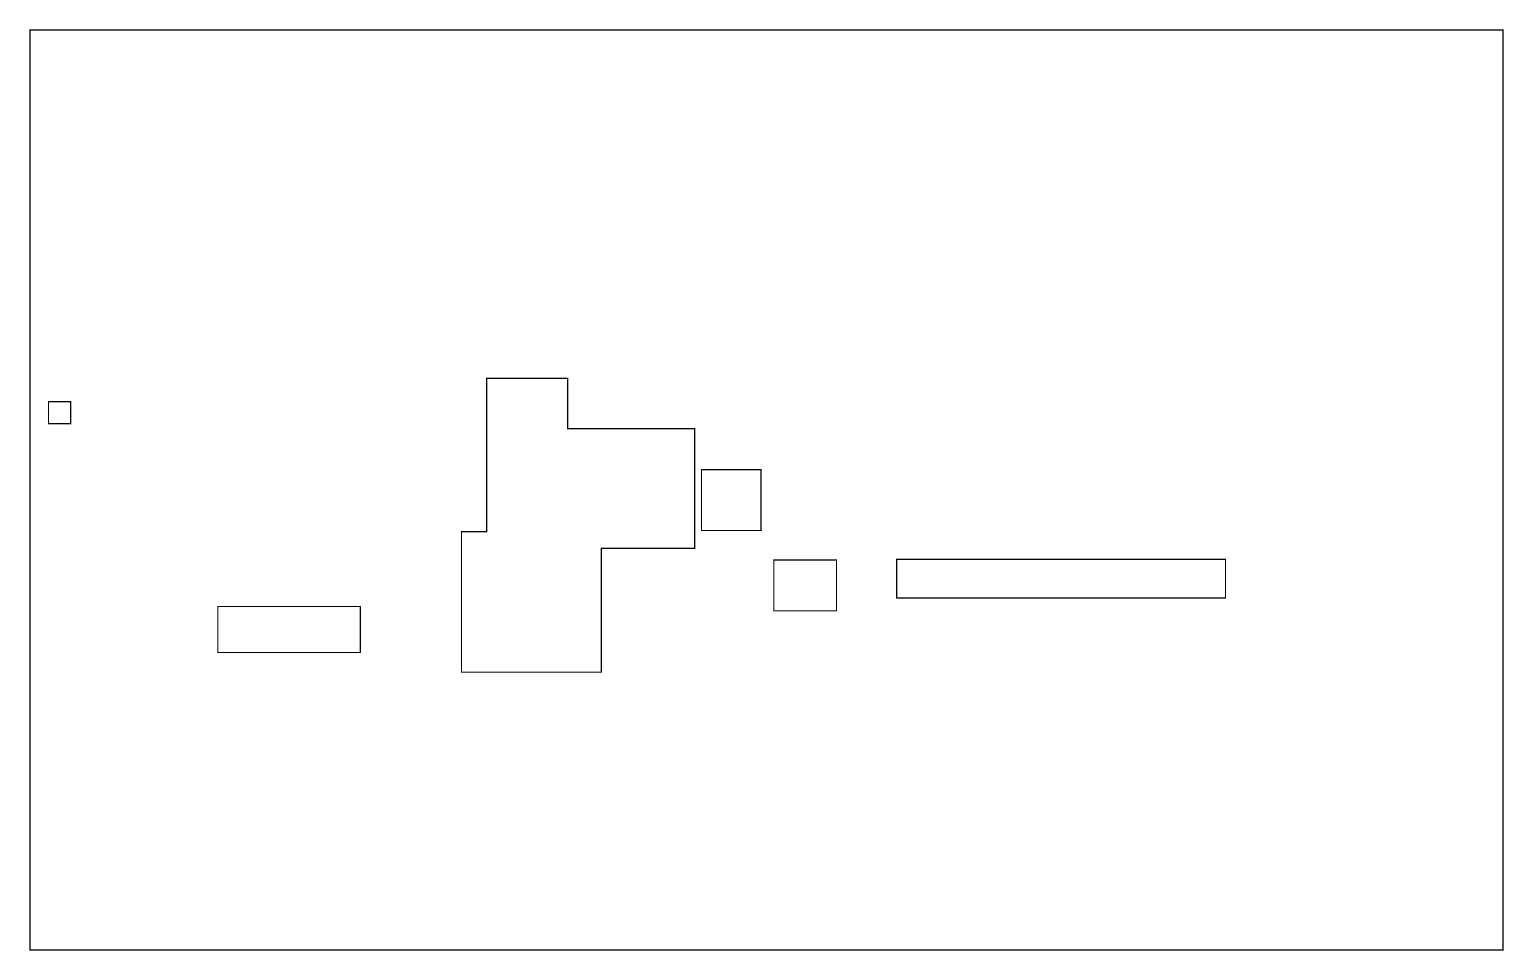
# Model space of a CAD drawing. Extents: x -120 to 0, y 0 to 75.
import ezdxf

# ---------------------------------------------------------------- set-up
doc = ezdxf.new("R2010")
doc.units = 0
for name, color, linetype in [('BOARD_CUTOUT_00', 255, 'CONTINUOUS'), ('BOARD_OUTLINE_00', 255, 'CONTINUOUS'), ('DRIL_PLTE_THRU_01', 34, 'CONTINUOUS'), ('PADS_INNER', 43, 'CONTINUOUS'), ('PADS_TOP', 43, 'CONTINUOUS')]:
    doc.layers.add(name, color=color, linetype=linetype)

# ---------------------------------------------------------------- blocks, each defined once
blk = doc.blocks.new('SMOOTH_0$1')
at = {"const_width": 0.05}
blk.add_lwpolyline([(-0.025, 0, 1), (0.025, 0, 1)], format="xyb", close=True, dxfattribs=at)
blk = doc.blocks.new('BOARD_33')
at = {"layer": 'BOARD_CUTOUT_00', "const_width": 0.1}
for points in [[(43.8, -28.8), (37.2, -28.8), (37.2, -41.3), (35.15, -41.3), (35.15, -52.75), (46.55, -52.75), (46.55, -42.65), (54.15, -42.65), (54.15, -32.9), (43.8, -32.9)], [(1.5, -30.7), (3.3, -30.7), (3.3, -32.5), (1.5, -32.5)], [(54.7, -36.25), (59.55, -36.25), (59.55, -41.2), (54.7, -41.2)], [(60.6, -43.6), (65.7, -43.6), (65.7, -47.75), (60.6, -47.75)], [(70.6, -43.55), (97.4, -43.55), (97.4, -46.7), (70.6, -46.7)], [(15.3, -47.4), (26.9, -47.4), (26.9, -51.15), (15.3, -51.15)]]:
    blk.add_lwpolyline(points, close=True, dxfattribs=at)
at = {"layer": 'BOARD_OUTLINE_00', "const_width": 0.1}
blk.add_lwpolyline([(0, -0.4), (120, -0.4), (120, -75.4), (0, -75.4)], close=True, dxfattribs=at)
at = {"layer": 'BOARD_CUTOUT_00'}
for p in [(37.2, -28.8), (43.8, -28.8), (1.5, -30.7), (3.3, -30.7), (1.5, -32.5), (3.3, -32.5), (43.8, -32.9), (54.15, -32.9), (54.7, -36.25), (59.55, -36.25), (35.15, -41.3), (37.2, -41.3), (54.7, -41.2), (59.55, -41.2), (46.55, -42.65), (54.15, -42.65), (60.6, -43.6), (65.7, -43.6), (70.6, -43.55), (97.4, -43.55), (70.6, -46.7), (97.4, -46.7), (15.3, -47.4), (26.9, -47.4), (60.6, -47.75), (65.7, -47.75), (15.3, -51.15), (26.9, -51.15), (35.15, -52.75), (46.55, -52.75)]:
    blk.add_blockref('SMOOTH_0$1', p, dxfattribs=at)
at = {"layer": 'BOARD_OUTLINE_00'}
for p in [(0, -0.4), (120, -0.4), (0, -75.4), (120, -75.4)]:
    blk.add_blockref('SMOOTH_0$1', p, dxfattribs=at)
blk = doc.blocks.new('DRIL_HOLE_0')
blk.add_lwpolyline([(0, 0, 1), (0, 0, 1)], format="xyb", close=True)
blk = doc.blocks.new('PAD_0')
blk.add_lwpolyline([(0, 0, 1), (0, 0, 1)], format="xyb", close=True)
blk = doc.blocks.new('STK_BOT_46')
at = {"layer": 'DRIL_PLTE_THRU_01'}
blk.add_blockref('DRIL_HOLE_0', (0, 0), dxfattribs=at)
at = {"layer": 'PADS_INNER'}
blk.add_blockref('PAD_0', (0, 0), dxfattribs=at)
at = {"layer": 'PADS_TOP'}
blk.add_blockref('PAD_0', (0, 0), dxfattribs=at)
blk = doc.blocks.new('SYM_BOT_25')
blk.add_blockref('STK_BOT_46', (0, 0))
blk = doc.blocks.new('PART_BOT_67')
blk.add_blockref('SYM_BOT_25', (0, 0))
blk = doc.blocks.new('PART_BOT_68')
blk.add_blockref('SYM_BOT_25', (0, 0))
blk = doc.blocks.new('PART_BOT_69')
blk.add_blockref('SYM_BOT_25', (0, 0))
blk = doc.blocks.new('PART_BOT_70')
blk.add_blockref('SYM_BOT_25', (0, 0))
blk = doc.blocks.new('PART_BOT_71')
blk.add_blockref('SYM_BOT_25', (0, 0))
blk = doc.blocks.new('PART_BOT_72')
blk.add_blockref('SYM_BOT_25', (0, 0))
blk = doc.blocks.new('PART_BOT_177')
blk.add_blockref('SYM_BOT_25', (0, 0))
blk = doc.blocks.new('PART_BOT_178')
blk.add_blockref('SYM_BOT_25', (0, 0))
blk = doc.blocks.new('PART_BOT_179')
blk.add_blockref('SYM_BOT_25', (0, 0))

msp = doc.modelspace()

# ---------------------------------------------------------------- block references
msp.add_blockref('BOARD_33', (-120, 75.4))
at = {"xscale": -1}
for name, p in [('PART_BOT_67', (-100.35, 48.05)), ('PART_BOT_71', (-98.35, 48)), ('PART_BOT_68', (-100.35, 45.7)), ('PART_BOT_69', (-99.35, 46.65)), ('PART_BOT_72', (-98.35, 45.7)), ('PART_BOT_70', (-99.35, 44.95)), ('PART_BOT_178', (-93.8, 17.05)), ('PART_BOT_179', (-93.8, 15.6)), ('PART_BOT_177', (-93.8, 14.4))]:
    msp.add_blockref(name, p, dxfattribs=at)

doc.saveas('drawing.dxf')
